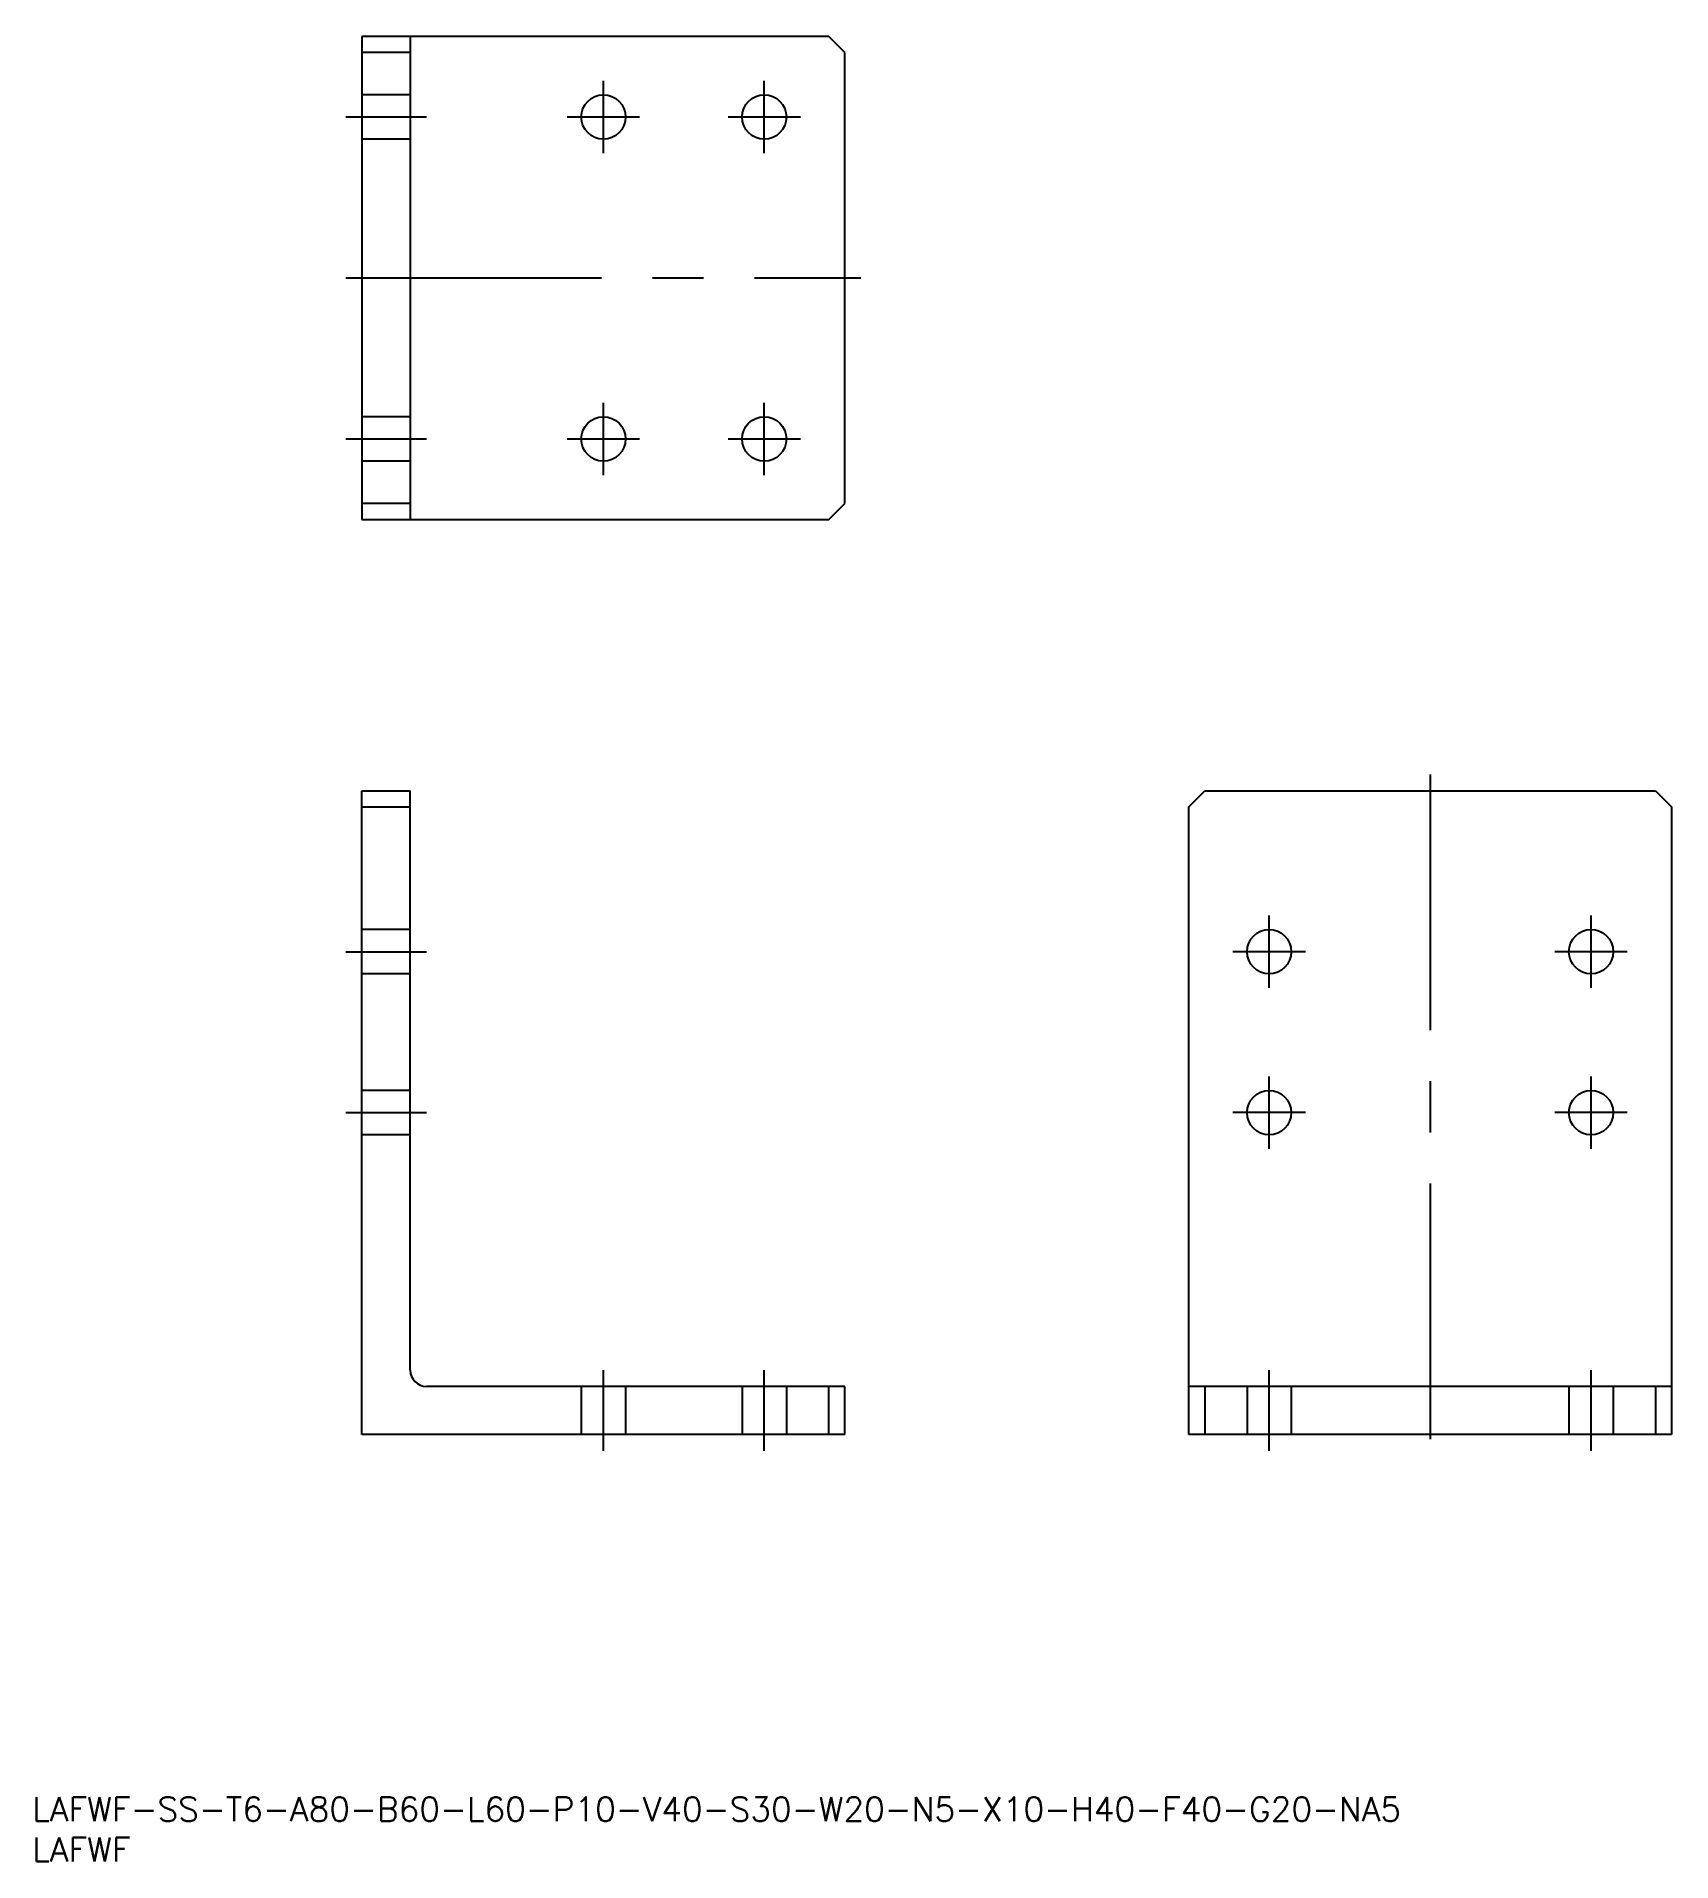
# Model space of a CAD drawing. Extents: x 1 to 204, y 0 to 227.
import ezdxf

# ---------------------------------------------------------------- set-up
doc = ezdxf.new("R2010")
doc.units = 0
doc.linetypes.add('CENTER', pattern=[50.8, 31.75, -6.35, 6.35, -6.35])
doc.linetypes.add('DASHED', pattern=[19.05, 12.7, -6.35])
doc.layers.get('0').update_dxf_attribs({"linetype": 'CONTINUOUS'})
doc.layers.add('CENTER', color=1, linetype='CENTER')
doc.styles.get("Standard").update_dxf_attribs({"font": 'txt.shx', "height": 3, "bigfont": 'bigfont.shx'})

# ---------------------------------------------------------------- blocks, each defined once
blk = doc.blocks.new('*U1')
at = {"color": 7, "linetype": 'CONTINUOUS'}
blk.add_text('LAFWF-SS-T6-A80-B60-L60-P10-V40-S30-W20-N5-X10-H40-F40-G20-NA5', height=3, dxfattribs=at).set_placement((0, 5))
blk = doc.blocks.new('*U2')
at = {"color": 7, "linetype": 'CONTINUOUS'}
blk.add_text('LAFWF', height=3, dxfattribs=at).set_placement((0, 0))

msp = doc.modelspace()

# ---------------------------------------------------------------- linework, layer by layer
at = {"color": 7, "linetype": 'CONTINUOUS'}
for p, q in [((98.964051, 226.715776), (40.964051, 226.715776)), ((40.964051, 226.715776), (40.964051, 166.715776)), ((46.964051, 226.715776), (46.964051, 166.715776)), ((100.964051, 224.715776), (98.964051, 226.715776)), ((46.964051, 224.715776), (40.964051, 224.715776)), ((100.964051, 168.715776), (100.964051, 224.715776)), ((46.964051, 168.715776), (40.964051, 168.715776)), ((98.964051, 166.715776), (100.964051, 168.715776)), ((40.964051, 166.715776), (98.964051, 166.715776)), ((40.964051, 53.026256), (40.964051, 133.026256)), ((40.964051, 133.026256), (46.964051, 133.026256)), ((46.964051, 61.026256), (46.964051, 133.026256)), ((143.706571, 131.026256), (145.706571, 133.026256)), ((145.706571, 133.026256), (201.706571, 133.026256)), ((201.706571, 133.026256), (203.706571, 131.026256)), ((40.964051, 131.026256), (46.964051, 131.026256)), ((143.706571, 53.026256), (143.706571, 131.026256)), ((203.706571, 131.026256), (203.706571, 53.026256)), ((100.964051, 59.026256), (48.964051, 59.026256)), ((98.964051, 53.026256), (98.964051, 59.026256)), ((100.964051, 53.026256), (100.964051, 59.026256)), ((203.706571, 59.026256), (143.706571, 59.026256)), ((145.706571, 59.026256), (145.706571, 53.026256)), ((201.706571, 59.026256), (201.706571, 53.026256)), ((100.964051, 53.026256), (40.964051, 53.026256)), ((203.706571, 53.026256), (143.706571, 53.026256))]:
    msp.add_line(p, q, dxfattribs=at)
at = {"color": 3, "linetype": 'DASHED'}
for p, q in [((46.964051, 219.465776), (40.964051, 219.465776)), ((46.964051, 213.965776), (40.964051, 213.965776)), ((46.964051, 179.465776), (40.964051, 179.465776)), ((46.964051, 173.965776), (40.964051, 173.965776)), ((46.964051, 115.776256), (40.964051, 115.776256)), ((46.964051, 110.276256), (40.964051, 110.276256)), ((46.964051, 95.776256), (40.964051, 95.776256)), ((46.964051, 90.276256), (40.964051, 90.276256)), ((68.214051, 59.026256), (68.214051, 53.026256)), ((73.714051, 59.026256), (73.714051, 53.026256)), ((88.214051, 59.026256), (88.214051, 53.026256)), ((93.714051, 59.026256), (93.714051, 53.026256)), ((150.956571, 59.026256), (150.956571, 53.026256)), ((156.456571, 59.026256), (156.456571, 53.026256)), ((190.956571, 59.026256), (190.956571, 53.026256)), ((196.456571, 59.026256), (196.456571, 53.026256))]:
    msp.add_line(p, q, dxfattribs=at)
at = {"color": 7, "linetype": 'CONTINUOUS'}
for centre in [(70.964051, 216.715776), (90.964051, 216.715776), (70.964051, 176.715776), (90.964051, 176.715776), (153.706571, 113.026256), (193.706571, 113.026256), (153.706571, 93.026256), (193.706571, 93.026256)]:
    msp.add_circle(centre, 2.75, dxfattribs=at)
msp.add_arc((48.964051, 61.026256), 2, 180, 270, dxfattribs=at)
at = {"layer": 'CENTER', "color": 1, "linetype": 'CENTER'}
for p, q in [((70.964051, 212.215776), (70.964051, 221.215776)), ((90.964051, 212.215776), (90.964051, 221.215776)), ((38.964051, 216.715776), (48.964051, 216.715776)), ((66.464051, 216.715776), (75.464051, 216.715776)), ((86.464051, 216.715776), (95.464051, 216.715776)), ((38.964051, 196.715776), (102.964051, 196.715776)), ((70.964051, 172.215776), (70.964051, 181.215776)), ((90.964051, 172.215776), (90.964051, 181.215776)), ((38.964051, 176.715776), (48.964051, 176.715776)), ((66.464051, 176.715776), (75.464051, 176.715776)), ((86.464051, 176.715776), (95.464051, 176.715776)), ((173.706571, 135.026256), (173.706571, 51.026256)), ((153.706571, 108.526256), (153.706571, 117.526256)), ((193.706571, 108.526256), (193.706571, 117.526256)), ((38.964051, 113.026256), (48.964051, 113.026256)), ((158.206571, 113.026256), (149.206571, 113.026256)), ((198.206571, 113.026256), (189.206571, 113.026256)), ((153.706571, 88.526256), (153.706571, 97.526256)), ((193.706571, 88.526256), (193.706571, 97.526256)), ((38.964051, 93.026256), (48.964051, 93.026256)), ((158.206571, 93.026256), (149.206571, 93.026256)), ((198.206571, 93.026256), (189.206571, 93.026256)), ((70.964051, 51.026256), (70.964051, 61.026256)), ((90.964051, 51.026256), (90.964051, 61.026256)), ((153.706571, 51.026256), (153.706571, 61.026256)), ((193.706571, 51.026256), (193.706571, 61.026256))]:
    msp.add_line(p, q, dxfattribs=at)

# ---------------------------------------------------------------- block references
at = {"color": 7, "linetype": 'CONTINUOUS'}
for name in ['*U1', '*U2']:
    msp.add_blockref(name, (0, 0), dxfattribs=at)

doc.saveas('drawing.dxf')
